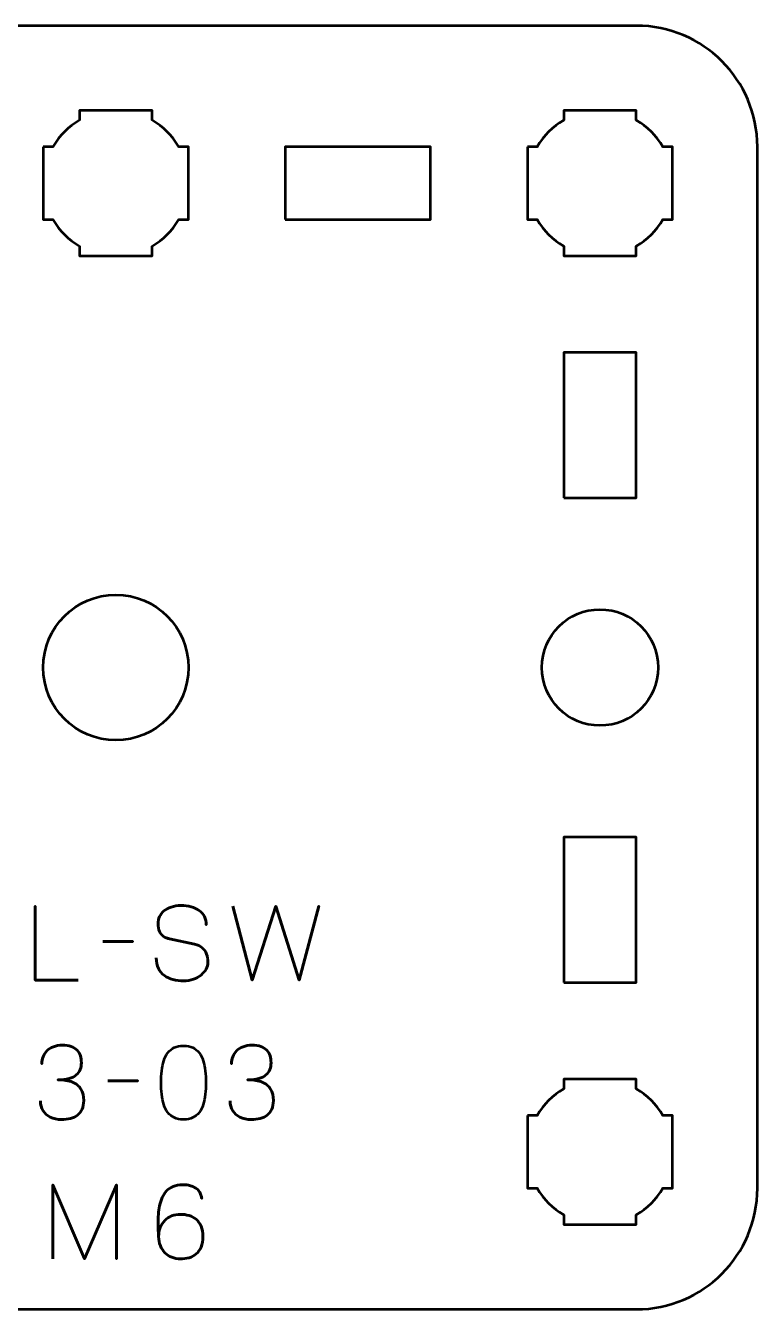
# Model space of a CAD drawing. Header units: centimetres. Extents: x -13.15 to -7.85, y -17.5 to -12.2.
# Drawn here: x -10.87 to -7.85, y -17.5 to -12.2 of the extents above; entities that cross this region are included whole.
import ezdxf

# ---------------------------------------------------------------- set-up
doc = ezdxf.new("R2010")
doc.units = ezdxf.units.CM
doc.header["$MEASUREMENT"] = 0
doc.layers.add('Layer 1', color=7, linetype='Continuous')

msp = doc.modelspace()

# ---------------------------------------------------------------- linework, layer by layer
at = {"layer": 'Layer 1', "lineweight": 53}
for points in [[(-8.65, -14.15), (-8.35, -14.15), (-8.35, -13.55), (-8.65, -13.55), (-8.65, -14.15)], [(-8.65, -16.15), (-8.35, -16.15), (-8.35, -15.55), (-8.65, -15.55), (-8.65, -16.15)]]:
    msp.add_lwpolyline(points, close=True, dxfattribs=at)
for centre, major_axis in [((-10.5, -14.85), (0, 0.3)), ((-8.5, -14.85), (0, 0.24))]:
    msp.add_ellipse(centre, major_axis=major_axis, ratio=1, dxfattribs=at)
for points, knots in [([(-13.15, -17), (-13.15, -17), (-13.15, -12.7), (-13.15, -12.7), (-13.15, -12.7), (-13.15, -12.42391), (-12.92609, -12.2), (-12.65, -12.2), (-12.65, -12.2), (-12.65, -12.2), (-8.35, -12.2), (-8.35, -12.2), (-8.35, -12.2), (-8.07391, -12.2), (-7.85, -12.42391), (-7.85, -12.7), (-7.85, -12.7), (-7.85, -12.7), (-7.85, -17), (-7.85, -17), (-7.85, -17), (-7.85, -17.27609), (-8.07391, -17.5), (-8.35, -17.5), (-8.35, -17.5), (-8.35, -17.5), (-12.65, -17.5), (-12.65, -17.5), (-12.65, -17.5), (-12.92609, -17.5), (-13.15, -17.27609), (-13.15, -17)], [0, 0, 0, 0, 0.125, 0.125, 0.125, 0.125, 0.25, 0.25, 0.25, 0.25, 0.375, 0.375, 0.375, 0.375, 0.5, 0.5, 0.5, 0.5, 0.625, 0.625, 0.625, 0.625, 0.75, 0.75, 0.75, 0.75, 0.875, 0.875, 0.875, 0.875, 1, 1, 1, 1]), ([(-10.8, -12.7), (-10.8, -12.7), (-10.75985, -12.7), (-10.75985, -12.7), (-10.75985, -12.7), (-10.7335, -12.65447), (-10.69553, -12.6165), (-10.65, -12.59015), (-10.65, -12.59015), (-10.65, -12.59015), (-10.65, -12.55), (-10.65, -12.55), (-10.65, -12.55), (-10.65, -12.55), (-10.5, -12.55), (-10.5, -12.55), (-10.5, -12.55), (-10.5, -12.55), (-10.35, -12.55), (-10.35, -12.55), (-10.35, -12.55), (-10.35, -12.55), (-10.35, -12.59015), (-10.35, -12.59015), (-10.35, -12.59015), (-10.30447, -12.6165), (-10.2665, -12.65447), (-10.24015, -12.7), (-10.24015, -12.7), (-10.24015, -12.7), (-10.2, -12.7), (-10.2, -12.7), (-10.2, -12.7), (-10.2, -12.7), (-10.2, -12.85), (-10.2, -12.85), (-10.2, -12.85), (-10.2, -12.85), (-10.2, -13), (-10.2, -13), (-10.2, -13), (-10.2, -13), (-10.24015, -13), (-10.24015, -13), (-10.24015, -13), (-10.2665, -13.04553), (-10.30447, -13.0835), (-10.35, -13.10985), (-10.35, -13.10985), (-10.35, -13.10985), (-10.35, -13.15), (-10.35, -13.15), (-10.35, -13.15), (-10.35, -13.15), (-10.5, -13.15), (-10.5, -13.15), (-10.5, -13.15), (-10.5, -13.15), (-10.65, -13.15), (-10.65, -13.15), (-10.65, -13.15), (-10.65, -13.15), (-10.65, -13.10985), (-10.65, -13.10985), (-10.65, -13.10985), (-10.69553, -13.0835), (-10.7335, -13.04553), (-10.75985, -13), (-10.75985, -13), (-10.75985, -13), (-10.8, -13), (-10.8, -13), (-10.8, -13), (-10.8, -13), (-10.8, -12.85), (-10.8, -12.85), (-10.8, -12.85), (-10.8, -12.85), (-10.8, -12.7), (-10.8, -12.7)], [0, 0, 0, 0, 0.05, 0.05, 0.05, 0.05, 0.1, 0.1, 0.1, 0.1, 0.15, 0.15, 0.15, 0.15, 0.2, 0.2, 0.2, 0.2, 0.25, 0.25, 0.25, 0.25, 0.3, 0.3, 0.3, 0.3, 0.35, 0.35, 0.35, 0.35, 0.4, 0.4, 0.4, 0.4, 0.45, 0.45, 0.45, 0.45, 0.5, 0.5, 0.5, 0.5, 0.55, 0.55, 0.55, 0.55, 0.6, 0.6, 0.6, 0.6, 0.65, 0.65, 0.65, 0.65, 0.7, 0.7, 0.7, 0.7, 0.75, 0.75, 0.75, 0.75, 0.8, 0.8, 0.8, 0.8, 0.85, 0.85, 0.85, 0.85, 0.9, 0.9, 0.9, 0.9, 0.95, 0.95, 0.95, 0.95, 1, 1, 1, 1]), ([(-8.8, -12.7), (-8.8, -12.7), (-8.75985, -12.7), (-8.75985, -12.7), (-8.75985, -12.7), (-8.7335, -12.65447), (-8.69553, -12.6165), (-8.65, -12.59015), (-8.65, -12.59015), (-8.65, -12.59015), (-8.65, -12.55), (-8.65, -12.55), (-8.65, -12.55), (-8.65, -12.55), (-8.5, -12.55), (-8.5, -12.55), (-8.5, -12.55), (-8.5, -12.55), (-8.35, -12.55), (-8.35, -12.55), (-8.35, -12.55), (-8.35, -12.55), (-8.35, -12.59015), (-8.35, -12.59015), (-8.35, -12.59015), (-8.30447, -12.6165), (-8.2665, -12.65447), (-8.24015, -12.7), (-8.24015, -12.7), (-8.24015, -12.7), (-8.2, -12.7), (-8.2, -12.7), (-8.2, -12.7), (-8.2, -12.7), (-8.2, -12.85), (-8.2, -12.85), (-8.2, -12.85), (-8.2, -12.85), (-8.2, -13), (-8.2, -13), (-8.2, -13), (-8.2, -13), (-8.24015, -13), (-8.24015, -13), (-8.24015, -13), (-8.2665, -13.04553), (-8.30447, -13.0835), (-8.35, -13.10985), (-8.35, -13.10985), (-8.35, -13.10985), (-8.35, -13.15), (-8.35, -13.15), (-8.35, -13.15), (-8.35, -13.15), (-8.5, -13.15), (-8.5, -13.15), (-8.5, -13.15), (-8.5, -13.15), (-8.65, -13.15), (-8.65, -13.15), (-8.65, -13.15), (-8.65, -13.15), (-8.65, -13.10985), (-8.65, -13.10985), (-8.65, -13.10985), (-8.69553, -13.0835), (-8.7335, -13.04553), (-8.75985, -13), (-8.75985, -13), (-8.75985, -13), (-8.8, -13), (-8.8, -13), (-8.8, -13), (-8.8, -13), (-8.8, -12.85), (-8.8, -12.85), (-8.8, -12.85), (-8.8, -12.85), (-8.8, -12.7), (-8.8, -12.7)], [0, 0, 0, 0, 0.05, 0.05, 0.05, 0.05, 0.1, 0.1, 0.1, 0.1, 0.15, 0.15, 0.15, 0.15, 0.2, 0.2, 0.2, 0.2, 0.25, 0.25, 0.25, 0.25, 0.3, 0.3, 0.3, 0.3, 0.35, 0.35, 0.35, 0.35, 0.4, 0.4, 0.4, 0.4, 0.45, 0.45, 0.45, 0.45, 0.5, 0.5, 0.5, 0.5, 0.55, 0.55, 0.55, 0.55, 0.6, 0.6, 0.6, 0.6, 0.65, 0.65, 0.65, 0.65, 0.7, 0.7, 0.7, 0.7, 0.75, 0.75, 0.75, 0.75, 0.8, 0.8, 0.8, 0.8, 0.85, 0.85, 0.85, 0.85, 0.9, 0.9, 0.9, 0.9, 0.95, 0.95, 0.95, 0.95, 1, 1, 1, 1]), ([(-9.8, -13), (-9.8, -13), (-9.8, -12.7), (-9.8, -12.7), (-9.8, -12.7), (-9.8, -12.7), (-9.2, -12.7), (-9.2, -12.7), (-9.2, -12.7), (-9.2, -12.7), (-9.2, -13), (-9.2, -13), (-9.2, -13), (-9.2, -13), (-9.8, -13), (-9.8, -13)], [0, 0, 0, 0, 0.25, 0.25, 0.25, 0.25, 0.5, 0.5, 0.5, 0.5, 0.75, 0.75, 0.75, 0.75, 1, 1, 1, 1]), ([(-8.8, -16.7), (-8.8, -16.7), (-8.75985, -16.7), (-8.75985, -16.7), (-8.75985, -16.7), (-8.7335, -16.65447), (-8.69553, -16.6165), (-8.65, -16.59015), (-8.65, -16.59015), (-8.65, -16.59015), (-8.65, -16.55), (-8.65, -16.55), (-8.65, -16.55), (-8.65, -16.55), (-8.5, -16.55), (-8.5, -16.55), (-8.5, -16.55), (-8.5, -16.55), (-8.35, -16.55), (-8.35, -16.55), (-8.35, -16.55), (-8.35, -16.55), (-8.35, -16.59015), (-8.35, -16.59015), (-8.35, -16.59015), (-8.30447, -16.6165), (-8.2665, -16.65447), (-8.24015, -16.7), (-8.24015, -16.7), (-8.24015, -16.7), (-8.2, -16.7), (-8.2, -16.7), (-8.2, -16.7), (-8.2, -16.7), (-8.2, -16.85), (-8.2, -16.85), (-8.2, -16.85), (-8.2, -16.85), (-8.2, -17), (-8.2, -17), (-8.2, -17), (-8.2, -17), (-8.24015, -17), (-8.24015, -17), (-8.24015, -17), (-8.2665, -17.04553), (-8.30447, -17.0835), (-8.35, -17.10985), (-8.35, -17.10985), (-8.35, -17.10985), (-8.35, -17.15), (-8.35, -17.15), (-8.35, -17.15), (-8.35, -17.15), (-8.5, -17.15), (-8.5, -17.15), (-8.5, -17.15), (-8.5, -17.15), (-8.65, -17.15), (-8.65, -17.15), (-8.65, -17.15), (-8.65, -17.15), (-8.65, -17.10985), (-8.65, -17.10985), (-8.65, -17.10985), (-8.69553, -17.0835), (-8.7335, -17.04553), (-8.75985, -17), (-8.75985, -17), (-8.75985, -17), (-8.8, -17), (-8.8, -17), (-8.8, -17), (-8.8, -17), (-8.8, -16.85), (-8.8, -16.85), (-8.8, -16.85), (-8.8, -16.85), (-8.8, -16.7), (-8.8, -16.7)], [0, 0, 0, 0, 0.05, 0.05, 0.05, 0.05, 0.1, 0.1, 0.1, 0.1, 0.15, 0.15, 0.15, 0.15, 0.2, 0.2, 0.2, 0.2, 0.25, 0.25, 0.25, 0.25, 0.3, 0.3, 0.3, 0.3, 0.35, 0.35, 0.35, 0.35, 0.4, 0.4, 0.4, 0.4, 0.45, 0.45, 0.45, 0.45, 0.5, 0.5, 0.5, 0.5, 0.55, 0.55, 0.55, 0.55, 0.6, 0.6, 0.6, 0.6, 0.65, 0.65, 0.65, 0.65, 0.7, 0.7, 0.7, 0.7, 0.75, 0.75, 0.75, 0.75, 0.8, 0.8, 0.8, 0.8, 0.85, 0.85, 0.85, 0.85, 0.9, 0.9, 0.9, 0.9, 0.95, 0.95, 0.95, 0.95, 1, 1, 1, 1])]:
    msp.add_open_spline(points, degree=3, knots=knots, dxfattribs=at)
at = {"layer": 'Layer 1', "color": 5, "lineweight": 53}
for points, knots in [([(-10.65515, -16.14111), (-10.65515, -16.14111), (-10.83337, -16.14111), (-10.83337, -16.14111), (-10.83337, -16.14111), (-10.83337, -16.14111), (-10.83337, -15.83589), (-10.83337, -15.83589), (-10.83337, -15.83589), (-10.83337, -15.83589), (-10.83337, -16.14111), (-10.83337, -16.14111), (-10.83337, -16.14111), (-10.83337, -16.14111), (-10.65515, -16.14111), (-10.65515, -16.14111)], [0, 0, 0, 0, 0.25, 0.25, 0.25, 0.25, 0.5, 0.5, 0.5, 0.5, 0.75, 0.75, 0.75, 0.75, 1, 1, 1, 1]), ([(-10.333, -16.04882), (-10.33286, -16.06569), (-10.3299, -16.08015), (-10.32397, -16.09222), (-10.32397, -16.09222), (-10.31811, -16.10421), (-10.30993, -16.11402), (-10.29963, -16.12164), (-10.29963, -16.12164), (-10.28926, -16.12919), (-10.27733, -16.13476), (-10.26386, -16.13836), (-10.26386, -16.13836), (-10.25045, -16.14189), (-10.23606, -16.14365), (-10.22082, -16.14365), (-10.22082, -16.14365), (-10.20544, -16.14358), (-10.19161, -16.14132), (-10.17926, -16.13702), (-10.17926, -16.13702), (-10.16698, -16.13271), (-10.15647, -16.12693), (-10.14765, -16.11966), (-10.14765, -16.11966), (-10.1389, -16.11239), (-10.13213, -16.10428), (-10.12733, -16.09525), (-10.12733, -16.09525), (-10.12253, -16.08622), (-10.11999, -16.07698), (-10.11964, -16.06745), (-10.11964, -16.06745), (-10.11922, -16.05496), (-10.12105, -16.04353), (-10.12507, -16.03323), (-10.12507, -16.03323), (-10.1291, -16.02293), (-10.13531, -16.01432), (-10.1437, -16.00727), (-10.1437, -16.00727), (-10.15203, -16.00021), (-10.16254, -15.99527), (-10.1751, -15.99252), (-10.1751, -15.99252), (-10.1751, -15.99252), (-10.27881, -15.97008), (-10.27881, -15.97008), (-10.27881, -15.97008), (-10.28855, -15.96804), (-10.29695, -15.96458), (-10.30386, -15.95978), (-10.30386, -15.95978), (-10.31078, -15.95492), (-10.31614, -15.94821), (-10.31981, -15.9396), (-10.31981, -15.9396), (-10.32348, -15.93107), (-10.32538, -15.9202), (-10.32538, -15.90701), (-10.32538, -15.90701), (-10.32538, -15.89699), (-10.32333, -15.88754), (-10.31917, -15.87865), (-10.31917, -15.87865), (-10.31508, -15.86976), (-10.30901, -15.86192), (-10.30104, -15.85501), (-10.30104, -15.85501), (-10.29307, -15.84817), (-10.28319, -15.8428), (-10.27148, -15.83892), (-10.27148, -15.83892), (-10.25969, -15.83497), (-10.24622, -15.833), (-10.23098, -15.83293), (-10.23098, -15.83293), (-10.21567, -15.83293), (-10.20163, -15.83469), (-10.18879, -15.83822), (-10.18879, -15.83822), (-10.17602, -15.84175), (-10.16494, -15.84683), (-10.15563, -15.8536), (-10.15563, -15.8536), (-10.14631, -15.86037), (-10.13912, -15.8687), (-10.13418, -15.87843), (-10.13418, -15.87843), (-10.12924, -15.88824), (-10.12691, -15.89946), (-10.12726, -15.91209), (-10.12726, -15.91209), (-10.12691, -15.89946), (-10.12924, -15.88824), (-10.13418, -15.87843), (-10.13418, -15.87843), (-10.13912, -15.8687), (-10.14631, -15.86037), (-10.15563, -15.8536), (-10.15563, -15.8536), (-10.16494, -15.84683), (-10.17602, -15.84175), (-10.18879, -15.83822), (-10.18879, -15.83822), (-10.20163, -15.83469), (-10.21567, -15.83293), (-10.23098, -15.83293), (-10.23098, -15.83293), (-10.24622, -15.833), (-10.25969, -15.83497), (-10.27148, -15.83892), (-10.27148, -15.83892), (-10.28319, -15.8428), (-10.29307, -15.84817), (-10.30104, -15.85501), (-10.30104, -15.85501), (-10.30901, -15.86192), (-10.31508, -15.86976), (-10.31917, -15.87865), (-10.31917, -15.87865), (-10.32333, -15.88754), (-10.32538, -15.89699), (-10.32538, -15.90701), (-10.32538, -15.90701), (-10.32538, -15.9202), (-10.32355, -15.93107), (-10.32002, -15.93953), (-10.32002, -15.93953), (-10.31642, -15.94807), (-10.31113, -15.9547), (-10.30421, -15.95957), (-10.30421, -15.95957), (-10.2973, -15.96437), (-10.28883, -15.9679), (-10.27881, -15.97008), (-10.27881, -15.97008), (-10.27881, -15.97008), (-10.1751, -15.99252), (-10.1751, -15.99252), (-10.1751, -15.99252), (-10.16226, -15.99527), (-10.15167, -16.00021), (-10.14335, -16.00727), (-10.14335, -16.00727), (-10.13495, -16.01432), (-10.12881, -16.02293), (-10.12486, -16.03323), (-10.12486, -16.03323), (-10.12098, -16.04353), (-10.11922, -16.05496), (-10.11964, -16.06745), (-10.11964, -16.06745), (-10.11999, -16.07698), (-10.12253, -16.08622), (-10.12733, -16.09525), (-10.12733, -16.09525), (-10.13213, -16.10428), (-10.1389, -16.11239), (-10.14765, -16.11966), (-10.14765, -16.11966), (-10.15647, -16.12693), (-10.16698, -16.13271), (-10.17926, -16.13702), (-10.17926, -16.13702), (-10.19161, -16.14132), (-10.20544, -16.14358), (-10.22082, -16.14365), (-10.22082, -16.14365), (-10.23606, -16.14365), (-10.25045, -16.14189), (-10.26386, -16.13836), (-10.26386, -16.13836), (-10.27733, -16.13476), (-10.28926, -16.12919), (-10.29963, -16.12164), (-10.29963, -16.12164), (-10.30993, -16.11402), (-10.31811, -16.10421), (-10.32397, -16.09222), (-10.32397, -16.09222), (-10.3299, -16.08015), (-10.33286, -16.06569), (-10.333, -16.04882)], [0, 0, 0, 0, 0.0217391, 0.0217391, 0.0217391, 0.0217391, 0.0434783, 0.0434783, 0.0434783, 0.0434783, 0.0652174, 0.0652174, 0.0652174, 0.0652174, 0.0869565, 0.0869565, 0.0869565, 0.0869565, 0.1086957, 0.1086957, 0.1086957, 0.1086957, 0.1304348, 0.1304348, 0.1304348, 0.1304348, 0.1521739, 0.1521739, 0.1521739, 0.1521739, 0.173913, 0.173913, 0.173913, 0.173913, 0.1956522, 0.1956522, 0.1956522, 0.1956522, 0.2173913, 0.2173913, 0.2173913, 0.2173913, 0.2391304, 0.2391304, 0.2391304, 0.2391304, 0.2608696, 0.2608696, 0.2608696, 0.2608696, 0.2826087, 0.2826087, 0.2826087, 0.2826087, 0.3043478, 0.3043478, 0.3043478, 0.3043478, 0.326087, 0.326087, 0.326087, 0.326087, 0.3478261, 0.3478261, 0.3478261, 0.3478261, 0.3695652, 0.3695652, 0.3695652, 0.3695652, 0.3913043, 0.3913043, 0.3913043, 0.3913043, 0.4130435, 0.4130435, 0.4130435, 0.4130435, 0.4347826, 0.4347826, 0.4347826, 0.4347826, 0.4565217, 0.4565217, 0.4565217, 0.4565217, 0.4782609, 0.4782609, 0.4782609, 0.4782609, 0.5, 0.5, 0.5, 0.5, 0.5217391, 0.5217391, 0.5217391, 0.5217391, 0.5434783, 0.5434783, 0.5434783, 0.5434783, 0.5652174, 0.5652174, 0.5652174, 0.5652174, 0.5869565, 0.5869565, 0.5869565, 0.5869565, 0.6086957, 0.6086957, 0.6086957, 0.6086957, 0.6304348, 0.6304348, 0.6304348, 0.6304348, 0.6521739, 0.6521739, 0.6521739, 0.6521739, 0.673913, 0.673913, 0.673913, 0.673913, 0.6956522, 0.6956522, 0.6956522, 0.6956522, 0.7173913, 0.7173913, 0.7173913, 0.7173913, 0.7391304, 0.7391304, 0.7391304, 0.7391304, 0.7608696, 0.7608696, 0.7608696, 0.7608696, 0.7826087, 0.7826087, 0.7826087, 0.7826087, 0.8043478, 0.8043478, 0.8043478, 0.8043478, 0.826087, 0.826087, 0.826087, 0.826087, 0.8478261, 0.8478261, 0.8478261, 0.8478261, 0.8695652, 0.8695652, 0.8695652, 0.8695652, 0.8913043, 0.8913043, 0.8913043, 0.8913043, 0.9130435, 0.9130435, 0.9130435, 0.9130435, 0.9347826, 0.9347826, 0.9347826, 0.9347826, 0.9565217, 0.9565217, 0.9565217, 0.9565217, 0.9782609, 0.9782609, 0.9782609, 0.9782609, 1, 1, 1, 1]), ([(-10.01677, -15.83589), (-10.01677, -15.83589), (-9.93634, -16.14111), (-9.93634, -16.14111), (-9.93634, -16.14111), (-9.93634, -16.14111), (-9.8394, -15.83589), (-9.8394, -15.83589), (-9.8394, -15.83589), (-9.8394, -15.83589), (-9.74245, -16.14111), (-9.74245, -16.14111), (-9.74245, -16.14111), (-9.74245, -16.14111), (-9.66202, -15.83589), (-9.66202, -15.83589), (-9.66202, -15.83589), (-9.66202, -15.83589), (-9.74245, -16.14111), (-9.74245, -16.14111), (-9.74245, -16.14111), (-9.74245, -16.14111), (-9.8394, -15.83589), (-9.8394, -15.83589), (-9.8394, -15.83589), (-9.8394, -15.83589), (-9.93634, -16.14111), (-9.93634, -16.14111), (-9.93634, -16.14111), (-9.93634, -16.14111), (-10.01677, -15.83589), (-10.01677, -15.83589)], [0, 0, 0, 0, 0.125, 0.125, 0.125, 0.125, 0.25, 0.25, 0.25, 0.25, 0.375, 0.375, 0.375, 0.375, 0.5, 0.5, 0.5, 0.5, 0.625, 0.625, 0.625, 0.625, 0.75, 0.75, 0.75, 0.75, 0.875, 0.875, 0.875, 0.875, 1, 1, 1, 1]), ([(-10.55313, -15.98151), (-10.55313, -15.98151), (-10.42994, -15.98151), (-10.42994, -15.98151), (-10.42994, -15.98151), (-10.42994, -15.98151), (-10.55313, -15.98151), (-10.55313, -15.98151)], [0, 0, 0, 0, 0.5, 0.5, 0.5, 0.5, 1, 1, 1, 1]), ([(-10.81136, -16.6398), (-10.81129, -16.65504), (-10.80776, -16.6683), (-10.80078, -16.6798), (-10.80078, -16.6798), (-10.79379, -16.69123), (-10.78384, -16.70019), (-10.77086, -16.70661), (-10.77086, -16.70661), (-10.75788, -16.71303), (-10.74229, -16.71628), (-10.72415, -16.71642), (-10.72415, -16.71642), (-10.71054, -16.71642), (-10.69819, -16.71501), (-10.68697, -16.71205), (-10.68697, -16.71205), (-10.67582, -16.70908), (-10.66623, -16.7045), (-10.65811, -16.69822), (-10.65811, -16.69822), (-10.65, -16.69194), (-10.64379, -16.68382), (-10.63935, -16.67395), (-10.63935, -16.67395), (-10.63497, -16.664), (-10.63279, -16.65207), (-10.63272, -16.6381), (-10.63272, -16.6381), (-10.63264, -16.61948), (-10.63645, -16.60374), (-10.644, -16.59097), (-10.644, -16.59097), (-10.65155, -16.5782), (-10.66327, -16.56861), (-10.679, -16.56205), (-10.679, -16.56205), (-10.69473, -16.55548), (-10.71491, -16.55217), (-10.73939, -16.55217), (-10.73939, -16.55217), (-10.72112, -16.55224), (-10.70581, -16.55055), (-10.69332, -16.54709), (-10.69332, -16.54709), (-10.6809, -16.54363), (-10.67096, -16.53876), (-10.66348, -16.53241), (-10.66348, -16.53241), (-10.656, -16.52613), (-10.65057, -16.51865), (-10.64732, -16.51005), (-10.64732, -16.51005), (-10.644, -16.50151), (-10.64238, -16.49213), (-10.64245, -16.4819), (-10.64245, -16.4819), (-10.64238, -16.47166), (-10.64379, -16.46221), (-10.64661, -16.45346), (-10.64661, -16.45346), (-10.64937, -16.44471), (-10.65388, -16.43702), (-10.66002, -16.43046), (-10.66002, -16.43046), (-10.66616, -16.4239), (-10.67427, -16.41875), (-10.68422, -16.41508), (-10.68422, -16.41508), (-10.69424, -16.41141), (-10.70645, -16.40958), (-10.72077, -16.40951), (-10.72077, -16.40951), (-10.73502, -16.40958), (-10.74751, -16.41169), (-10.75809, -16.41579), (-10.75809, -16.41579), (-10.76875, -16.41988), (-10.77749, -16.42545), (-10.78455, -16.43258), (-10.78455, -16.43258), (-10.79153, -16.4397), (-10.79676, -16.44782), (-10.80021, -16.45699), (-10.80021, -16.45699), (-10.80374, -16.46616), (-10.80543, -16.4759), (-10.80543, -16.48613), (-10.80543, -16.48613), (-10.80543, -16.4759), (-10.80374, -16.46616), (-10.80021, -16.45699), (-10.80021, -16.45699), (-10.79676, -16.44782), (-10.79153, -16.4397), (-10.78455, -16.43258), (-10.78455, -16.43258), (-10.77749, -16.42545), (-10.76875, -16.41988), (-10.75809, -16.41579), (-10.75809, -16.41579), (-10.74751, -16.41169), (-10.73502, -16.40958), (-10.72077, -16.40951), (-10.72077, -16.40951), (-10.70645, -16.40958), (-10.69424, -16.41141), (-10.68422, -16.41508), (-10.68422, -16.41508), (-10.67427, -16.41875), (-10.66616, -16.4239), (-10.66002, -16.43046), (-10.66002, -16.43046), (-10.65388, -16.43702), (-10.64937, -16.44471), (-10.64661, -16.45346), (-10.64661, -16.45346), (-10.64379, -16.46221), (-10.64238, -16.47166), (-10.64245, -16.4819), (-10.64245, -16.4819), (-10.64238, -16.49213), (-10.644, -16.50151), (-10.64732, -16.51005), (-10.64732, -16.51005), (-10.65057, -16.51865), (-10.656, -16.52613), (-10.66348, -16.53241), (-10.66348, -16.53241), (-10.67096, -16.53876), (-10.6809, -16.54363), (-10.69332, -16.54709), (-10.69332, -16.54709), (-10.70581, -16.55055), (-10.72112, -16.55224), (-10.73939, -16.55217), (-10.73939, -16.55217), (-10.71491, -16.55217), (-10.69473, -16.55548), (-10.679, -16.56205), (-10.679, -16.56205), (-10.66327, -16.56861), (-10.65155, -16.5782), (-10.644, -16.59097), (-10.644, -16.59097), (-10.63645, -16.60374), (-10.63264, -16.61948), (-10.63272, -16.6381), (-10.63272, -16.6381), (-10.63279, -16.65207), (-10.63497, -16.664), (-10.63935, -16.67395), (-10.63935, -16.67395), (-10.64379, -16.68382), (-10.65, -16.69194), (-10.65811, -16.69822), (-10.65811, -16.69822), (-10.66623, -16.7045), (-10.67582, -16.70908), (-10.68697, -16.71205), (-10.68697, -16.71205), (-10.69819, -16.71501), (-10.71054, -16.71642), (-10.72415, -16.71642), (-10.72415, -16.71642), (-10.74229, -16.71628), (-10.75788, -16.71303), (-10.77086, -16.70661), (-10.77086, -16.70661), (-10.78384, -16.70019), (-10.79379, -16.69123), (-10.80078, -16.6798), (-10.80078, -16.6798), (-10.80776, -16.6683), (-10.81129, -16.65504), (-10.81136, -16.6398)], [0, 0, 0, 0, 0.0227273, 0.0227273, 0.0227273, 0.0227273, 0.0454545, 0.0454545, 0.0454545, 0.0454545, 0.0681818, 0.0681818, 0.0681818, 0.0681818, 0.0909091, 0.0909091, 0.0909091, 0.0909091, 0.1136364, 0.1136364, 0.1136364, 0.1136364, 0.1363636, 0.1363636, 0.1363636, 0.1363636, 0.1590909, 0.1590909, 0.1590909, 0.1590909, 0.1818182, 0.1818182, 0.1818182, 0.1818182, 0.2045455, 0.2045455, 0.2045455, 0.2045455, 0.2272727, 0.2272727, 0.2272727, 0.2272727, 0.25, 0.25, 0.25, 0.25, 0.2727273, 0.2727273, 0.2727273, 0.2727273, 0.2954545, 0.2954545, 0.2954545, 0.2954545, 0.3181818, 0.3181818, 0.3181818, 0.3181818, 0.3409091, 0.3409091, 0.3409091, 0.3409091, 0.3636364, 0.3636364, 0.3636364, 0.3636364, 0.3863636, 0.3863636, 0.3863636, 0.3863636, 0.4090909, 0.4090909, 0.4090909, 0.4090909, 0.4318182, 0.4318182, 0.4318182, 0.4318182, 0.4545455, 0.4545455, 0.4545455, 0.4545455, 0.4772727, 0.4772727, 0.4772727, 0.4772727, 0.5, 0.5, 0.5, 0.5, 0.5227273, 0.5227273, 0.5227273, 0.5227273, 0.5454545, 0.5454545, 0.5454545, 0.5454545, 0.5681818, 0.5681818, 0.5681818, 0.5681818, 0.5909091, 0.5909091, 0.5909091, 0.5909091, 0.6136364, 0.6136364, 0.6136364, 0.6136364, 0.6363636, 0.6363636, 0.6363636, 0.6363636, 0.6590909, 0.6590909, 0.6590909, 0.6590909, 0.6818182, 0.6818182, 0.6818182, 0.6818182, 0.7045455, 0.7045455, 0.7045455, 0.7045455, 0.7272727, 0.7272727, 0.7272727, 0.7272727, 0.75, 0.75, 0.75, 0.75, 0.7727273, 0.7727273, 0.7727273, 0.7727273, 0.7954545, 0.7954545, 0.7954545, 0.7954545, 0.8181818, 0.8181818, 0.8181818, 0.8181818, 0.8409091, 0.8409091, 0.8409091, 0.8409091, 0.8636364, 0.8636364, 0.8636364, 0.8636364, 0.8863636, 0.8863636, 0.8863636, 0.8863636, 0.9090909, 0.9090909, 0.9090909, 0.9090909, 0.9318182, 0.9318182, 0.9318182, 0.9318182, 0.9545455, 0.9545455, 0.9545455, 0.9545455, 0.9772727, 0.9772727, 0.9772727, 0.9772727, 1, 1, 1, 1]), ([(-10.22039, -16.71642), (-10.20558, -16.71635), (-10.19281, -16.71374), (-10.18215, -16.70866), (-10.18215, -16.70866), (-10.17157, -16.70358), (-10.16275, -16.69631), (-10.1557, -16.68707), (-10.1557, -16.68707), (-10.14871, -16.67776), (-10.14321, -16.66675), (-10.13912, -16.65405), (-10.13912, -16.65405), (-10.13509, -16.64135), (-10.1322, -16.62745), (-10.13058, -16.61221), (-10.13058, -16.61221), (-10.12888, -16.59697), (-10.12804, -16.58095), (-10.12811, -16.56402), (-10.12811, -16.56402), (-10.12804, -16.54716), (-10.12888, -16.53114), (-10.13058, -16.51597), (-10.13058, -16.51597), (-10.1322, -16.5008), (-10.13509, -16.48683), (-10.13912, -16.47413), (-10.13912, -16.47413), (-10.14321, -16.4615), (-10.14871, -16.4505), (-10.1557, -16.44111), (-10.1557, -16.44111), (-10.16275, -16.4318), (-10.17157, -16.42453), (-10.18215, -16.41945), (-10.18215, -16.41945), (-10.19281, -16.4143), (-10.20558, -16.41169), (-10.22039, -16.41162), (-10.22039, -16.41162), (-10.23521, -16.41169), (-10.24798, -16.4143), (-10.25864, -16.41945), (-10.25864, -16.41945), (-10.26922, -16.42453), (-10.27804, -16.4318), (-10.28509, -16.44111), (-10.28509, -16.44111), (-10.29208, -16.4505), (-10.29758, -16.4615), (-10.30167, -16.47413), (-10.30167, -16.47413), (-10.3057, -16.48683), (-10.30859, -16.5008), (-10.31021, -16.51597), (-10.31021, -16.51597), (-10.3119, -16.53114), (-10.31275, -16.54716), (-10.31268, -16.56402), (-10.31268, -16.56402), (-10.31275, -16.58095), (-10.3119, -16.59697), (-10.31021, -16.61221), (-10.31021, -16.61221), (-10.30859, -16.62745), (-10.3057, -16.64135), (-10.30167, -16.65405), (-10.30167, -16.65405), (-10.29758, -16.66675), (-10.29208, -16.67776), (-10.28509, -16.68707), (-10.28509, -16.68707), (-10.27804, -16.69631), (-10.26922, -16.70358), (-10.25864, -16.70866), (-10.25864, -16.70866), (-10.24798, -16.71374), (-10.23521, -16.71635), (-10.22039, -16.71642)], [0, 0, 0, 0, 0.05, 0.05, 0.05, 0.05, 0.1, 0.1, 0.1, 0.1, 0.15, 0.15, 0.15, 0.15, 0.2, 0.2, 0.2, 0.2, 0.25, 0.25, 0.25, 0.25, 0.3, 0.3, 0.3, 0.3, 0.35, 0.35, 0.35, 0.35, 0.4, 0.4, 0.4, 0.4, 0.45, 0.45, 0.45, 0.45, 0.5, 0.5, 0.5, 0.5, 0.55, 0.55, 0.55, 0.55, 0.6, 0.6, 0.6, 0.6, 0.65, 0.65, 0.65, 0.65, 0.7, 0.7, 0.7, 0.7, 0.75, 0.75, 0.75, 0.75, 0.8, 0.8, 0.8, 0.8, 0.85, 0.85, 0.85, 0.85, 0.9, 0.9, 0.9, 0.9, 0.95, 0.95, 0.95, 0.95, 1, 1, 1, 1]), ([(-10.22039, -16.71642), (-10.20558, -16.71635), (-10.19281, -16.71374), (-10.18215, -16.70866), (-10.18215, -16.70866), (-10.17157, -16.70358), (-10.16275, -16.69631), (-10.1557, -16.68707), (-10.1557, -16.68707), (-10.14871, -16.67776), (-10.14321, -16.66675), (-10.13912, -16.65405), (-10.13912, -16.65405), (-10.13509, -16.64135), (-10.1322, -16.62745), (-10.13058, -16.61221), (-10.13058, -16.61221), (-10.12888, -16.59697), (-10.12804, -16.58095), (-10.12811, -16.56402), (-10.12811, -16.56402), (-10.12804, -16.54716), (-10.12888, -16.53114), (-10.13058, -16.51597), (-10.13058, -16.51597), (-10.1322, -16.5008), (-10.13509, -16.48683), (-10.13912, -16.47413), (-10.13912, -16.47413), (-10.14321, -16.4615), (-10.14871, -16.4505), (-10.1557, -16.44111), (-10.1557, -16.44111), (-10.16275, -16.4318), (-10.17157, -16.42453), (-10.18215, -16.41945), (-10.18215, -16.41945), (-10.19281, -16.4143), (-10.20558, -16.41169), (-10.22039, -16.41162), (-10.22039, -16.41162), (-10.23521, -16.41169), (-10.24798, -16.4143), (-10.25864, -16.41945), (-10.25864, -16.41945), (-10.26922, -16.42453), (-10.27804, -16.4318), (-10.28509, -16.44111), (-10.28509, -16.44111), (-10.29208, -16.4505), (-10.29758, -16.4615), (-10.30167, -16.47413), (-10.30167, -16.47413), (-10.3057, -16.48683), (-10.30859, -16.5008), (-10.31021, -16.51597), (-10.31021, -16.51597), (-10.3119, -16.53114), (-10.31275, -16.54716), (-10.31268, -16.56402), (-10.31268, -16.56402), (-10.31275, -16.58095), (-10.3119, -16.59697), (-10.31021, -16.61221), (-10.31021, -16.61221), (-10.30859, -16.62745), (-10.3057, -16.64135), (-10.30167, -16.65405), (-10.30167, -16.65405), (-10.29758, -16.66675), (-10.29208, -16.67776), (-10.28509, -16.68707), (-10.28509, -16.68707), (-10.27804, -16.69631), (-10.26922, -16.70358), (-10.25864, -16.70866), (-10.25864, -16.70866), (-10.24798, -16.71374), (-10.23521, -16.71635), (-10.22039, -16.71642)], [0, 0, 0, 0, 0.05, 0.05, 0.05, 0.05, 0.1, 0.1, 0.1, 0.1, 0.15, 0.15, 0.15, 0.15, 0.2, 0.2, 0.2, 0.2, 0.25, 0.25, 0.25, 0.25, 0.3, 0.3, 0.3, 0.3, 0.35, 0.35, 0.35, 0.35, 0.4, 0.4, 0.4, 0.4, 0.45, 0.45, 0.45, 0.45, 0.5, 0.5, 0.5, 0.5, 0.55, 0.55, 0.55, 0.55, 0.6, 0.6, 0.6, 0.6, 0.65, 0.65, 0.65, 0.65, 0.7, 0.7, 0.7, 0.7, 0.75, 0.75, 0.75, 0.75, 0.8, 0.8, 0.8, 0.8, 0.85, 0.85, 0.85, 0.85, 0.9, 0.9, 0.9, 0.9, 0.95, 0.95, 0.95, 0.95, 1, 1, 1, 1]), ([(-10.02778, -16.6398), (-10.02771, -16.65504), (-10.02418, -16.6683), (-10.0172, -16.6798), (-10.0172, -16.6798), (-10.01021, -16.69123), (-10.00026, -16.70019), (-9.98728, -16.70661), (-9.98728, -16.70661), (-9.9743, -16.71303), (-9.95871, -16.71628), (-9.94057, -16.71642), (-9.94057, -16.71642), (-9.92696, -16.71642), (-9.91461, -16.71501), (-9.90339, -16.71205), (-9.90339, -16.71205), (-9.89224, -16.70908), (-9.88265, -16.7045), (-9.87453, -16.69822), (-9.87453, -16.69822), (-9.86642, -16.69194), (-9.86021, -16.68382), (-9.85577, -16.67395), (-9.85577, -16.67395), (-9.85139, -16.664), (-9.84921, -16.65207), (-9.84914, -16.6381), (-9.84914, -16.6381), (-9.84906, -16.61948), (-9.85287, -16.60374), (-9.86042, -16.59097), (-9.86042, -16.59097), (-9.86797, -16.5782), (-9.87969, -16.56861), (-9.89542, -16.56205), (-9.89542, -16.56205), (-9.91115, -16.55548), (-9.93133, -16.55217), (-9.95581, -16.55217), (-9.95581, -16.55217), (-9.93754, -16.55224), (-9.92223, -16.55055), (-9.90974, -16.54709), (-9.90974, -16.54709), (-9.89732, -16.54363), (-9.88738, -16.53876), (-9.8799, -16.53241), (-9.8799, -16.53241), (-9.87242, -16.52613), (-9.86699, -16.51865), (-9.86374, -16.51005), (-9.86374, -16.51005), (-9.86042, -16.50151), (-9.8588, -16.49213), (-9.85887, -16.4819), (-9.85887, -16.4819), (-9.8588, -16.47166), (-9.86021, -16.46221), (-9.86303, -16.45346), (-9.86303, -16.45346), (-9.86579, -16.44471), (-9.8703, -16.43702), (-9.87644, -16.43046), (-9.87644, -16.43046), (-9.88258, -16.4239), (-9.89069, -16.41875), (-9.90064, -16.41508), (-9.90064, -16.41508), (-9.91066, -16.41141), (-9.92287, -16.40958), (-9.93719, -16.40951), (-9.93719, -16.40951), (-9.95144, -16.40958), (-9.96393, -16.41169), (-9.97451, -16.41579), (-9.97451, -16.41579), (-9.98517, -16.41988), (-9.99391, -16.42545), (-10.00097, -16.43258), (-10.00097, -16.43258), (-10.00795, -16.4397), (-10.01318, -16.44782), (-10.01663, -16.45699), (-10.01663, -16.45699), (-10.02016, -16.46616), (-10.02185, -16.4759), (-10.02185, -16.48613), (-10.02185, -16.48613), (-10.02185, -16.4759), (-10.02016, -16.46616), (-10.01663, -16.45699), (-10.01663, -16.45699), (-10.01318, -16.44782), (-10.00795, -16.4397), (-10.00097, -16.43258), (-10.00097, -16.43258), (-9.99391, -16.42545), (-9.98517, -16.41988), (-9.97451, -16.41579), (-9.97451, -16.41579), (-9.96393, -16.41169), (-9.95144, -16.40958), (-9.93719, -16.40951), (-9.93719, -16.40951), (-9.92287, -16.40958), (-9.91066, -16.41141), (-9.90064, -16.41508), (-9.90064, -16.41508), (-9.89069, -16.41875), (-9.88258, -16.4239), (-9.87644, -16.43046), (-9.87644, -16.43046), (-9.8703, -16.43702), (-9.86579, -16.44471), (-9.86303, -16.45346), (-9.86303, -16.45346), (-9.86021, -16.46221), (-9.8588, -16.47166), (-9.85887, -16.4819), (-9.85887, -16.4819), (-9.8588, -16.49213), (-9.86042, -16.50151), (-9.86374, -16.51005), (-9.86374, -16.51005), (-9.86699, -16.51865), (-9.87242, -16.52613), (-9.8799, -16.53241), (-9.8799, -16.53241), (-9.88738, -16.53876), (-9.89732, -16.54363), (-9.90974, -16.54709), (-9.90974, -16.54709), (-9.92223, -16.55055), (-9.93754, -16.55224), (-9.95581, -16.55217), (-9.95581, -16.55217), (-9.93133, -16.55217), (-9.91115, -16.55548), (-9.89542, -16.56205), (-9.89542, -16.56205), (-9.87969, -16.56861), (-9.86797, -16.5782), (-9.86042, -16.59097), (-9.86042, -16.59097), (-9.85287, -16.60374), (-9.84906, -16.61948), (-9.84914, -16.6381), (-9.84914, -16.6381), (-9.84921, -16.65207), (-9.85139, -16.664), (-9.85577, -16.67395), (-9.85577, -16.67395), (-9.86021, -16.68382), (-9.86642, -16.69194), (-9.87453, -16.69822), (-9.87453, -16.69822), (-9.88265, -16.7045), (-9.89224, -16.70908), (-9.90339, -16.71205), (-9.90339, -16.71205), (-9.91461, -16.71501), (-9.92696, -16.71642), (-9.94057, -16.71642), (-9.94057, -16.71642), (-9.95871, -16.71628), (-9.9743, -16.71303), (-9.98728, -16.70661), (-9.98728, -16.70661), (-10.00026, -16.70019), (-10.01021, -16.69123), (-10.0172, -16.6798), (-10.0172, -16.6798), (-10.02418, -16.6683), (-10.02771, -16.65504), (-10.02778, -16.6398)], [0, 0, 0, 0, 0.0227273, 0.0227273, 0.0227273, 0.0227273, 0.0454545, 0.0454545, 0.0454545, 0.0454545, 0.0681818, 0.0681818, 0.0681818, 0.0681818, 0.0909091, 0.0909091, 0.0909091, 0.0909091, 0.1136364, 0.1136364, 0.1136364, 0.1136364, 0.1363636, 0.1363636, 0.1363636, 0.1363636, 0.1590909, 0.1590909, 0.1590909, 0.1590909, 0.1818182, 0.1818182, 0.1818182, 0.1818182, 0.2045455, 0.2045455, 0.2045455, 0.2045455, 0.2272727, 0.2272727, 0.2272727, 0.2272727, 0.25, 0.25, 0.25, 0.25, 0.2727273, 0.2727273, 0.2727273, 0.2727273, 0.2954545, 0.2954545, 0.2954545, 0.2954545, 0.3181818, 0.3181818, 0.3181818, 0.3181818, 0.3409091, 0.3409091, 0.3409091, 0.3409091, 0.3636364, 0.3636364, 0.3636364, 0.3636364, 0.3863636, 0.3863636, 0.3863636, 0.3863636, 0.4090909, 0.4090909, 0.4090909, 0.4090909, 0.4318182, 0.4318182, 0.4318182, 0.4318182, 0.4545455, 0.4545455, 0.4545455, 0.4545455, 0.4772727, 0.4772727, 0.4772727, 0.4772727, 0.5, 0.5, 0.5, 0.5, 0.5227273, 0.5227273, 0.5227273, 0.5227273, 0.5454545, 0.5454545, 0.5454545, 0.5454545, 0.5681818, 0.5681818, 0.5681818, 0.5681818, 0.5909091, 0.5909091, 0.5909091, 0.5909091, 0.6136364, 0.6136364, 0.6136364, 0.6136364, 0.6363636, 0.6363636, 0.6363636, 0.6363636, 0.6590909, 0.6590909, 0.6590909, 0.6590909, 0.6818182, 0.6818182, 0.6818182, 0.6818182, 0.7045455, 0.7045455, 0.7045455, 0.7045455, 0.7272727, 0.7272727, 0.7272727, 0.7272727, 0.75, 0.75, 0.75, 0.75, 0.7727273, 0.7727273, 0.7727273, 0.7727273, 0.7954545, 0.7954545, 0.7954545, 0.7954545, 0.8181818, 0.8181818, 0.8181818, 0.8181818, 0.8409091, 0.8409091, 0.8409091, 0.8409091, 0.8636364, 0.8636364, 0.8636364, 0.8636364, 0.8863636, 0.8863636, 0.8863636, 0.8863636, 0.9090909, 0.9090909, 0.9090909, 0.9090909, 0.9318182, 0.9318182, 0.9318182, 0.9318182, 0.9545455, 0.9545455, 0.9545455, 0.9545455, 0.9772727, 0.9772727, 0.9772727, 0.9772727, 1, 1, 1, 1]), ([(-10.53281, -16.55682), (-10.53281, -16.55682), (-10.40962, -16.55682), (-10.40962, -16.55682), (-10.40962, -16.55682), (-10.40962, -16.55682), (-10.53281, -16.55682), (-10.53281, -16.55682)], [0, 0, 0, 0, 0.5, 0.5, 0.5, 0.5, 1, 1, 1, 1]), ([(-10.76035, -17.29173), (-10.76035, -17.29173), (-10.76035, -16.98651), (-10.76035, -16.98651), (-10.76035, -16.98651), (-10.76035, -16.98651), (-10.62912, -17.29173), (-10.62912, -17.29173), (-10.62912, -17.29173), (-10.62912, -17.29173), (-10.49746, -16.98651), (-10.49746, -16.98651), (-10.49746, -16.98651), (-10.49746, -16.98651), (-10.49746, -17.29173), (-10.49746, -17.29173), (-10.49746, -17.29173), (-10.49746, -17.29173), (-10.49746, -16.98651), (-10.49746, -16.98651), (-10.49746, -16.98651), (-10.49746, -16.98651), (-10.62912, -17.29173), (-10.62912, -17.29173), (-10.62912, -17.29173), (-10.62912, -17.29173), (-10.76035, -16.98651), (-10.76035, -16.98651), (-10.76035, -16.98651), (-10.76035, -16.98651), (-10.76035, -17.29173), (-10.76035, -17.29173)], [0, 0, 0, 0, 0.125, 0.125, 0.125, 0.125, 0.25, 0.25, 0.25, 0.25, 0.375, 0.375, 0.375, 0.375, 0.5, 0.5, 0.5, 0.5, 0.625, 0.625, 0.625, 0.625, 0.75, 0.75, 0.75, 0.75, 0.875, 0.875, 0.875, 0.875, 1, 1, 1, 1]), ([(-10.32347, -17.19987), (-10.3234, -17.18604), (-10.32115, -17.17355), (-10.31663, -17.16226), (-10.31663, -17.16226), (-10.31219, -17.15104), (-10.30591, -17.14138), (-10.29779, -17.13326), (-10.29779, -17.13326), (-10.28975, -17.12522), (-10.28022, -17.11901), (-10.26936, -17.11464), (-10.26936, -17.11464), (-10.25849, -17.11026), (-10.24657, -17.10808), (-10.23373, -17.108), (-10.23373, -17.108), (-10.22082, -17.10793), (-10.20875, -17.10956), (-10.19753, -17.1128), (-10.19753, -17.1128), (-10.18631, -17.11598), (-10.17651, -17.1212), (-10.16797, -17.1284), (-10.16797, -17.1284), (-10.15943, -17.13552), (-10.15273, -17.14498), (-10.14793, -17.15676), (-10.14793, -17.15676), (-10.14314, -17.16854), (-10.14067, -17.18286), (-10.1406, -17.19987), (-10.1406, -17.19987), (-10.14067, -17.21687), (-10.14314, -17.23119), (-10.14793, -17.24298), (-10.14793, -17.24298), (-10.15273, -17.25476), (-10.15943, -17.26421), (-10.16797, -17.27134), (-10.16797, -17.27134), (-10.17651, -17.27854), (-10.18631, -17.28376), (-10.19753, -17.28693), (-10.19753, -17.28693), (-10.20875, -17.29018), (-10.22082, -17.2918), (-10.23373, -17.29173), (-10.23373, -17.29173), (-10.24657, -17.29166), (-10.25835, -17.28947), (-10.26915, -17.2851), (-10.26915, -17.2851), (-10.27987, -17.28072), (-10.28918, -17.27451), (-10.29716, -17.2664), (-10.29716, -17.2664), (-10.30513, -17.25836), (-10.31141, -17.24869), (-10.31592, -17.2374), (-10.31592, -17.2374), (-10.32051, -17.22618), (-10.32298, -17.2137), (-10.32347, -17.19987), (-10.32347, -17.19987), (-10.32376, -17.19288), (-10.32411, -17.18456), (-10.3246, -17.17489), (-10.3246, -17.17489), (-10.3251, -17.16515), (-10.32538, -17.15457), (-10.32545, -17.14321), (-10.32545, -17.14321), (-10.32552, -17.13178), (-10.32517, -17.12), (-10.32425, -17.10793), (-10.32425, -17.10793), (-10.3234, -17.0958), (-10.32171, -17.08387), (-10.31924, -17.07209), (-10.31924, -17.07209), (-10.31677, -17.06038), (-10.31324, -17.0493), (-10.30859, -17.03893), (-10.30859, -17.03893), (-10.30393, -17.02856), (-10.29793, -17.01939), (-10.29052, -17.01141), (-10.29052, -17.01141), (-10.28305, -17.00344), (-10.27394, -16.99716), (-10.26315, -16.99258), (-10.26315, -16.99258), (-10.25235, -16.98806), (-10.23958, -16.98573), (-10.22484, -16.98566), (-10.22484, -16.98566), (-10.212, -16.98573), (-10.20113, -16.987), (-10.1921, -16.98947), (-10.1921, -16.98947), (-10.18307, -16.99194), (-10.17566, -16.99526), (-10.16973, -16.99935), (-10.16973, -16.99935), (-10.16388, -17.00351), (-10.15922, -17.00803), (-10.15584, -17.01304), (-10.15584, -17.01304), (-10.15245, -17.01798), (-10.14991, -17.02299), (-10.14836, -17.028), (-10.14836, -17.028), (-10.14673, -17.033), (-10.14568, -17.03766), (-10.14525, -17.04197), (-10.14525, -17.04197), (-10.14568, -17.03766), (-10.14673, -17.033), (-10.14836, -17.028), (-10.14836, -17.028), (-10.14991, -17.02299), (-10.15245, -17.01798), (-10.15584, -17.01304), (-10.15584, -17.01304), (-10.15922, -17.00803), (-10.16388, -17.00351), (-10.16973, -16.99935), (-10.16973, -16.99935), (-10.17566, -16.99526), (-10.18307, -16.99194), (-10.1921, -16.98947), (-10.1921, -16.98947), (-10.20113, -16.987), (-10.212, -16.98573), (-10.22484, -16.98566), (-10.22484, -16.98566), (-10.23958, -16.98573), (-10.25235, -16.98806), (-10.26315, -16.99258), (-10.26315, -16.99258), (-10.27394, -16.99716), (-10.28305, -17.00344), (-10.29052, -17.01141), (-10.29052, -17.01141), (-10.29793, -17.01939), (-10.30393, -17.02856), (-10.30859, -17.03893), (-10.30859, -17.03893), (-10.31324, -17.0493), (-10.31677, -17.06038), (-10.31924, -17.07209), (-10.31924, -17.07209), (-10.32171, -17.08387), (-10.3234, -17.0958), (-10.32425, -17.10793), (-10.32425, -17.10793), (-10.32517, -17.12), (-10.32552, -17.13178), (-10.32545, -17.14321), (-10.32545, -17.14321), (-10.32538, -17.15457), (-10.3251, -17.16515), (-10.3246, -17.17489), (-10.3246, -17.17489), (-10.32411, -17.18456), (-10.32376, -17.19288), (-10.32347, -17.19987), (-10.32347, -17.19987), (-10.32298, -17.2137), (-10.32051, -17.22618), (-10.31592, -17.2374), (-10.31592, -17.2374), (-10.31141, -17.24869), (-10.30513, -17.25836), (-10.29716, -17.2664), (-10.29716, -17.2664), (-10.28918, -17.27451), (-10.27987, -17.28072), (-10.26915, -17.2851), (-10.26915, -17.2851), (-10.25835, -17.28947), (-10.24657, -17.29166), (-10.23373, -17.29173), (-10.23373, -17.29173), (-10.22082, -17.2918), (-10.20875, -17.29018), (-10.19753, -17.28693), (-10.19753, -17.28693), (-10.18631, -17.28376), (-10.17651, -17.27854), (-10.16797, -17.27134), (-10.16797, -17.27134), (-10.15943, -17.26421), (-10.15273, -17.25476), (-10.14793, -17.24298), (-10.14793, -17.24298), (-10.14314, -17.23119), (-10.14067, -17.21687), (-10.1406, -17.19987), (-10.1406, -17.19987), (-10.14067, -17.18286), (-10.14314, -17.16854), (-10.14793, -17.15676), (-10.14793, -17.15676), (-10.15273, -17.14498), (-10.15943, -17.13552), (-10.16797, -17.1284), (-10.16797, -17.1284), (-10.17651, -17.1212), (-10.18631, -17.11598), (-10.19753, -17.1128), (-10.19753, -17.1128), (-10.20875, -17.10956), (-10.22082, -17.10793), (-10.23373, -17.108), (-10.23373, -17.108), (-10.24657, -17.10808), (-10.25849, -17.11026), (-10.26936, -17.11464), (-10.26936, -17.11464), (-10.28022, -17.11901), (-10.28975, -17.12522), (-10.29779, -17.13326), (-10.29779, -17.13326), (-10.30591, -17.14138), (-10.31219, -17.15104), (-10.31663, -17.16226), (-10.31663, -17.16226), (-10.32115, -17.17355), (-10.3234, -17.18604), (-10.32347, -17.19987)], [0, 0, 0, 0, 0.0172414, 0.0172414, 0.0172414, 0.0172414, 0.0344828, 0.0344828, 0.0344828, 0.0344828, 0.0517241, 0.0517241, 0.0517241, 0.0517241, 0.0689655, 0.0689655, 0.0689655, 0.0689655, 0.0862069, 0.0862069, 0.0862069, 0.0862069, 0.1034483, 0.1034483, 0.1034483, 0.1034483, 0.1206897, 0.1206897, 0.1206897, 0.1206897, 0.137931, 0.137931, 0.137931, 0.137931, 0.1551724, 0.1551724, 0.1551724, 0.1551724, 0.1724138, 0.1724138, 0.1724138, 0.1724138, 0.1896552, 0.1896552, 0.1896552, 0.1896552, 0.2068966, 0.2068966, 0.2068966, 0.2068966, 0.2241379, 0.2241379, 0.2241379, 0.2241379, 0.2413793, 0.2413793, 0.2413793, 0.2413793, 0.2586207, 0.2586207, 0.2586207, 0.2586207, 0.2758621, 0.2758621, 0.2758621, 0.2758621, 0.2931034, 0.2931034, 0.2931034, 0.2931034, 0.3103448, 0.3103448, 0.3103448, 0.3103448, 0.3275862, 0.3275862, 0.3275862, 0.3275862, 0.3448276, 0.3448276, 0.3448276, 0.3448276, 0.362069, 0.362069, 0.362069, 0.362069, 0.3793103, 0.3793103, 0.3793103, 0.3793103, 0.3965517, 0.3965517, 0.3965517, 0.3965517, 0.4137931, 0.4137931, 0.4137931, 0.4137931, 0.4310345, 0.4310345, 0.4310345, 0.4310345, 0.4482759, 0.4482759, 0.4482759, 0.4482759, 0.4655172, 0.4655172, 0.4655172, 0.4655172, 0.4827586, 0.4827586, 0.4827586, 0.4827586, 0.5, 0.5, 0.5, 0.5, 0.5172414, 0.5172414, 0.5172414, 0.5172414, 0.5344828, 0.5344828, 0.5344828, 0.5344828, 0.5517241, 0.5517241, 0.5517241, 0.5517241, 0.5689655, 0.5689655, 0.5689655, 0.5689655, 0.5862069, 0.5862069, 0.5862069, 0.5862069, 0.6034483, 0.6034483, 0.6034483, 0.6034483, 0.6206897, 0.6206897, 0.6206897, 0.6206897, 0.637931, 0.637931, 0.637931, 0.637931, 0.6551724, 0.6551724, 0.6551724, 0.6551724, 0.6724138, 0.6724138, 0.6724138, 0.6724138, 0.6896552, 0.6896552, 0.6896552, 0.6896552, 0.7068966, 0.7068966, 0.7068966, 0.7068966, 0.7241379, 0.7241379, 0.7241379, 0.7241379, 0.7413793, 0.7413793, 0.7413793, 0.7413793, 0.7586207, 0.7586207, 0.7586207, 0.7586207, 0.7758621, 0.7758621, 0.7758621, 0.7758621, 0.7931034, 0.7931034, 0.7931034, 0.7931034, 0.8103448, 0.8103448, 0.8103448, 0.8103448, 0.8275862, 0.8275862, 0.8275862, 0.8275862, 0.8448276, 0.8448276, 0.8448276, 0.8448276, 0.862069, 0.862069, 0.862069, 0.862069, 0.8793103, 0.8793103, 0.8793103, 0.8793103, 0.8965517, 0.8965517, 0.8965517, 0.8965517, 0.9137931, 0.9137931, 0.9137931, 0.9137931, 0.9310345, 0.9310345, 0.9310345, 0.9310345, 0.9482759, 0.9482759, 0.9482759, 0.9482759, 0.9655172, 0.9655172, 0.9655172, 0.9655172, 0.9827586, 0.9827586, 0.9827586, 0.9827586, 1, 1, 1, 1])]:
    msp.add_open_spline(points, degree=3, knots=knots, dxfattribs=at)

doc.saveas('drawing.dxf')
